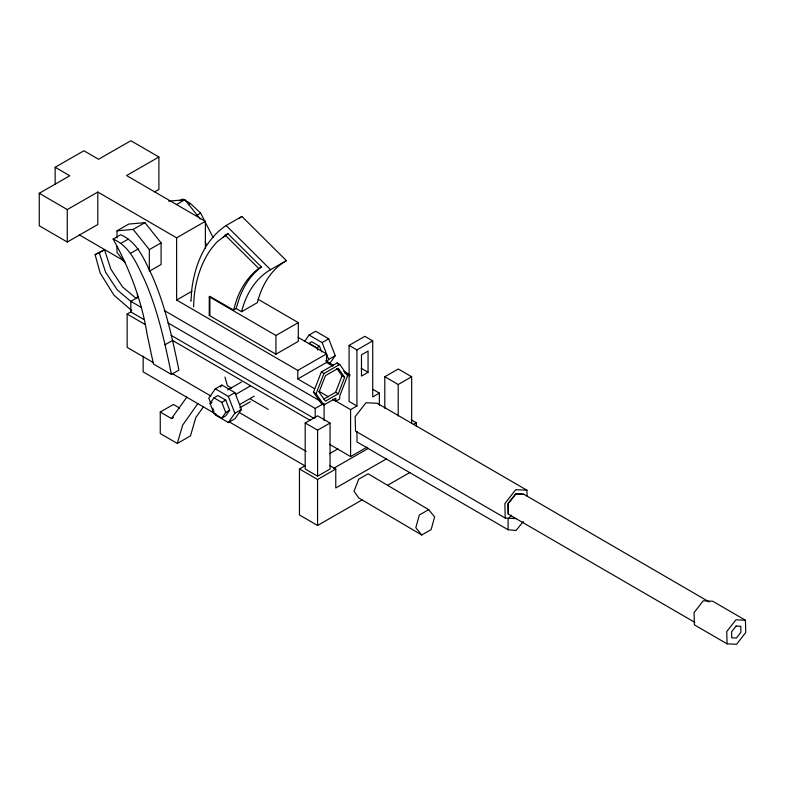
<?xml version="1.0" encoding="UTF-8"?>
<svg xmlns="http://www.w3.org/2000/svg" width="785" height="785" viewBox="0 0 785 785"><rect width="100%" height="100%" fill="white"/><g stroke="black" fill="none" stroke-linecap="round" stroke-linejoin="round"><path stroke-width="1.18" d="M193.542 306.847L194.16 296.131A181.325 104.366 60.2 0 1 217.259 241.731L227.836 233.606L261.444 267.018L259.923 268.058A165.066 95.014 60.2 0 0 239.533 297.574L236.108 308.544L233.479 310.055L209.899 296.357L209.242 296.73L209.242 315.452L275.927 354.192L298.3 341.357L298.3 322.635L258.069 299.271M179.539 408.043L173.416 404.481L160.258 412.037L160.258 433.536L177.302 443.437L182.669 425.107L197.859 403.568M233.479 310.055L236.903 299.085A165.066 95.014 60.2 0 1 257.294 269.569L261.444 267.018M335.794 401.213L335.794 398.181L323.95 404.981L321.34 403.461L313.441 392.255L321.34 371.982L337.128 362.925L339.738 364.446L347.637 375.652L339.738 395.925L339.738 398.947L335.794 401.213L333.183 399.693M323.95 404.981L316.061 393.776L323.95 373.503L339.738 364.446M323.812 399.065L335.637 392.284L342.034 375.848L336.912 368.567M338.247 393.805L344.654 377.359L338.247 368.273L325.451 375.623L319.044 392.058L325.451 401.155L338.247 393.805L335.637 392.284M215.316 414.98L228.347 422.556L234.921 418.778L241.437 409.495L234.921 392.637L221.89 385.062L215.316 388.84L208.8 398.123L210.969 403.745M220.585 386.926L221.89 385.062M210.037 403.402L213.962 397.809L217.906 395.552L225.756 400.105L229.671 410.251L225.756 415.844L221.802 418.111L213.962 413.558L210.037 403.402L212.009 402.273M221.802 418.111L225.727 412.517L229.671 410.251M228.347 422.556L234.862 413.263L241.437 409.495M304.541 341.524L309.094 335.028L315.678 331.25L328.709 338.816L335.224 355.674L329.357 364.034M326.688 362.238L328.65 359.451L335.224 355.674M203.423 406.787L195.828 417.561L190.461 435.891L177.302 443.437M160.258 412.037L171.483 418.552L186.859 397.132M524.046 494.265L515.814 493.863L508.101 503.774L508.101 514.018L694.784 622.338M515.784 493.893L508.101 503.42L508.366 514.047M511.339 515.146L508.101 519.15L508.101 529.757L516.079 530.483L523.32 521.505M223.421 237.286L227.836 233.606M55.146 184.318L55.146 167.264L83.907 150.759L98.557 159.267L130.879 140.721L158.894 157L158.894 189.45L154.724 191.844M39.25 193.296L67.275 209.575L97.811 192.05L97.811 224.51L67.275 242.035L39.25 225.756L39.25 193.296L69.796 175.771L55.146 167.264M158.894 157L126.581 175.546L205.385 221.321L205.385 248.158M116.985 230.819L128.73 224.078L144.911 222.655L161.092 242.869L161.092 264.506L149.336 271.247L149.336 249.61L133.165 229.397L116.985 230.819L116.985 238.032M113.118 239.091L120.645 234.774C137.689 242.006 144.411 259.913 151.966 275.378C165.331 305.581 172.307 337.893 178.911 370.098L171.395 374.416L153.458 364.004L147.099 334.341A184.946 106.456 60.2 0 0 113.118 239.091C130.173 246.323 136.884 264.231 144.45 279.695C157.805 309.898 164.781 342.201 171.395 374.416M179.893 200.774L182.856 199.076L190.412 203.472L200.646 213.108L213.098 237.551M133.165 229.397L144.911 222.655M176.439 204.561L184.848 199.733L200.293 219.035M131.811 310.644L113.943 295.16L100.166 273.023L95.103 254.615L104.542 249.826L110.871 269.196L122.499 286.849L136.168 298.428M95.103 254.615L104.542 249.826M120.684 243.478L128.2 239.17M188.439 204.6L190.412 203.472M130.909 253.123L138.435 248.806M196.692 215.375L200.646 213.108M149.336 249.61L161.092 242.869M97.811 192.05L176.625 237.826L205.385 221.321M190.539 300.792L191.02 301.067L191.609 290.842A188.743 108.634 60.2 0 1 226.129 225.501L241.917 216.444L286.378 260.64A157.667 90.746 60.2 0 0 257.352 302.647L241.564 311.704L236.108 308.544M143.557 319.318L130.84 311.93L130.84 301.322L138.238 297.083M153.624 362.768L127.141 347.372L127.141 314.059L130.84 311.93M176.625 237.826L176.625 300.037L192.031 291.196M241.564 311.704A157.667 90.746 60.2 0 1 270.589 269.697L286.378 260.64M209.242 315.452L209.899 315.079L209.899 296.357M165.036 344.752L172.553 340.435L310.458 420.544M209.242 296.73L275.927 335.47L298.3 322.635M171.483 418.552L173.505 417.394M227.66 389.949L241.397 382.069M215.316 388.84L228.347 396.405L234.921 392.637M309.094 335.028L322.135 342.594L328.709 338.816M213.962 397.809L221.802 402.371L225.756 400.105M235.5 394.512L250.307 386.014M319.534 346.293L311.694 341.73L309.064 343.241L316.904 347.804L319.534 346.293L321.713 351.925M176.625 300.037L297.78 370.412L326.54 353.907L326.54 362.444L332.879 366.124M239.425 404.658L254.222 396.17M239.729 407.827L250.307 401.753M332.624 399.202L350.581 409.623L356.93 405.982L349.089 401.42L349.089 345.38L364.878 336.323L372.718 340.886L372.718 396.925L379.351 393.118L379.351 405.158M297.78 370.412L297.78 378.959L326.54 362.444M349.089 345.38L356.93 349.943L372.718 340.886M368.057 372.296L361.483 376.064L361.483 354.859L368.057 351.091L368.057 372.296L361.198 368.302M167.931 322.87L315.217 408.426L323.116 403.902M384.797 408.21L384.797 376.731L398.27 368.999L411.664 376.78L411.664 422.781M305.179 422.987L317.65 415.834L330.053 423.036L330.053 469.037L317.582 476.191L305.179 468.988L305.179 422.987L317.582 430.19L317.582 476.191M317.582 430.19L330.053 423.036M384.797 376.731L398.191 384.513L411.664 376.78M362.189 499.868L317.562 525.469L299.458 514.96L299.458 468.979L305.532 465.495M329.582 453.651L337.933 448.853M329.396 444.271L350.581 456.576L367.017 447.146M333.537 468.36L368.44 448.333M299.458 468.979L317.562 479.498L335.774 469.047L335.774 487.976L386.544 458.842M413.352 424.528L416.384 422.791L416.384 426.422M387.692 485.228L410.005 472.423M428.688 509.651L419.298 515.038L415.814 527.706L421.741 534.987L431.142 529.59L434.615 516.922L428.688 509.651L368.136 473.797L358.735 479.193L354.035 491.253L358.735 497.925L421.741 534.987M168.667 201.156L184.848 199.733M527.069 496.238L526.921 490.223L515.706 489.693L504.863 503.617L505.236 518.061L516.442 518.591M515.814 493.863L523.791 494.236L709.149 601.918M745.436 620.238L735.938 619.797L726.743 631.591L727.057 643.837L736.565 644.279L745.75 632.484L745.436 620.238L712.741 601.251L703.242 600.81L694.058 612.604L694.372 624.84L727.057 643.837M298.094 337.383L326.54 353.907M325.716 360.806L333.134 365.113M343.732 371.266L350.09 374.955M337.108 368.577L339.218 369.813M344.497 372.875L349.776 375.946M373.012 389.438L379.351 393.118M342.034 375.848L344.654 377.359M411.36 419.867L416.384 422.791M526.921 490.223L377.212 403.264L366.006 402.734L355.163 416.658L355.526 431.102L505.236 518.061M321.34 371.982L323.95 373.503M79.285 234.872L124.413 261.081M297.78 378.959L314.677 388.771M318.896 391.224L328.405 396.749M313.441 392.255L316.061 393.776M164.408 310.575L320.928 401.488M130.84 301.322L141.437 307.485M508.101 529.757L356.989 441.975L356.989 431.377M171.11 335.323L314.157 418.415M127.141 314.059L145.107 324.49M231.565 388.075L227.365 385.631L224.991 377.055M250.493 399.065L268.362 409.446M171.64 373.228L210.851 396.003M239.454 412.625L306.219 451.404M329.739 465.544L335.774 469.047M215.914 414.146L143.155 371.884L143.155 356.066M228.572 421.506L304.501 465.603M131.811 302.225L117.24 289.861L105.612 272.218L99.283 252.849M226.129 225.501L270.589 269.697M225.207 235.117L258.814 268.529M125.07 262.563L116.985 252.456L116.985 246.441M337.128 362.925L338.443 364.789M205.199 242.084L206.278 244.204M322.135 342.594L328.65 359.451M316.904 347.804L317.778 350.051M228.347 396.405L234.862 413.263M221.802 402.371L225.727 412.517M212.706 408.239L214.011 411.615M398.191 384.513L398.191 415.981M356.93 349.943L356.93 405.982M350.581 409.623L350.581 456.576M324.097 403.333L324.097 420.436M317.562 479.498L317.562 525.469M315.217 408.426L315.217 417.855M275.927 335.47L275.927 354.192M137.444 294.228L137.444 297.868M67.275 209.575L67.275 242.035M239.15 218.387A188.743 108.634 60.2 0 1 241.917 216.444M736.094 626.038L731.591 631.817L731.748 637.812L736.399 638.038L740.903 632.259L740.746 626.263L736.094 626.038"/></g></svg>
